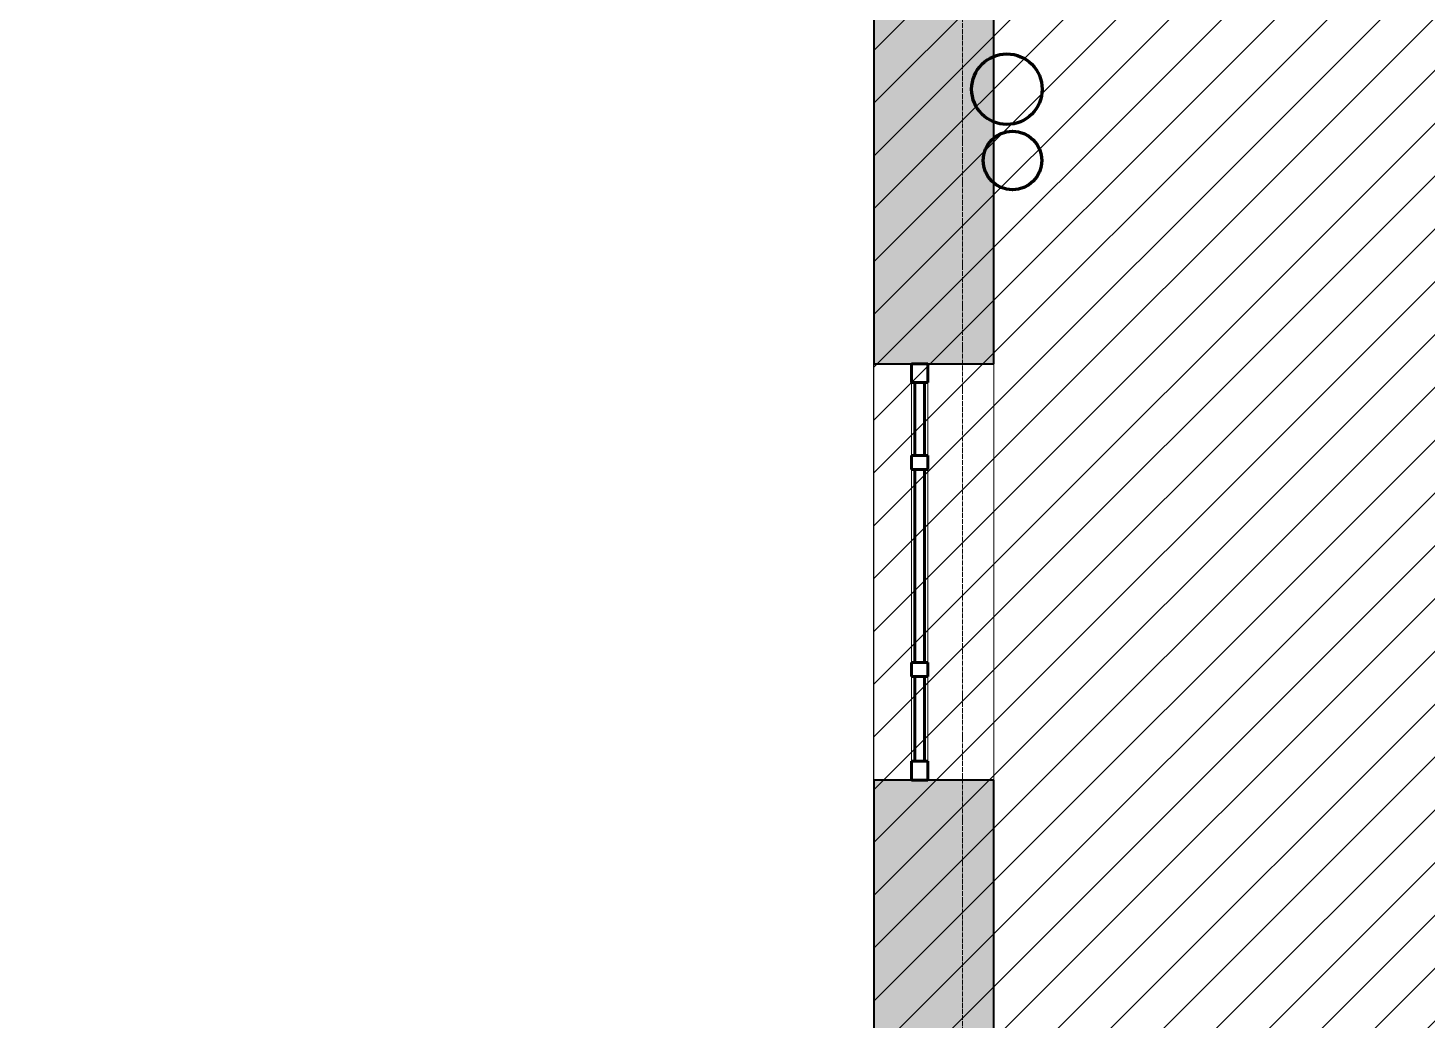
# Model space of a CAD drawing. Header units: millimetres. Extents: x -11886 to 379896, y -8130 to 47743.
# Drawn here: x 258416 to 264362, y 21195 to 25413 of the extents above; entities that cross this region are included whole.
import ezdxf

# ---------------------------------------------------------------- set-up
doc = ezdxf.new("R2010")
doc.units = ezdxf.units.MM
for name, pattern in [('ADSK_Линия сетки', [25, 20, -2.5, 0, -2.5]), ('ADSK_Сверху', [4.5, 3, -1.5]), ('ADSK_Снесено', [4.5, 3, -1.5])]:
    doc.linetypes.add(name, pattern=pattern)
for name, color, linetype, lineweight, true_color in [('Витраж', 5, 'Continuous', 18, 0x0000ff), ('Панели витража', 5, 'Continuous', 18, 0x0000ff), ('планы со стояками отопление_dwg', 7, 'Continuous', 9, 0x767676), ('Стены наружные', 1, 'ADSK_Снесено', 18, 0xff0000)]:
    doc.layers.add(name, color=color, linetype=linetype, lineweight=lineweight, true_color=true_color)
doc.layers.add('Оси', color=7, linetype='Continuous', lineweight=9)
doc.layers.add('стояки', color=7, linetype='Continuous', lineweight=9)

# ---------------------------------------------------------------- blocks, each defined once
blk = doc.blocks.new('Прямоугольный импост - 70х20_60мм-1426008-03 План 3-го этажа')
at = {"layer": 'Витраж', "color": 161, "linetype": 'ADSK_Сверху', "true_color": 0xaaaaff}
for p, q in [((46262.9, 23835.5), (46192.9, 23835.5)), ((46192.9, 23755.5), (46192.9, 23835.5)), ((46262.9, 23755.5), (46262.9, 23835.5)), ((46192.9, 23415.5), (46192.9, 23445.5)), ((46262.9, 23415.5), (46262.9, 23445.5))]:
    blk.add_line(p, q, dxfattribs=at)
blk = doc.blocks.new('Прямоугольный импост - 70х20_60мм-1424475-03 План 3-го этажа')
at = {"layer": 'Витраж', "color": 161, "linetype": 'ADSK_Сверху', "true_color": 0xaaaaff}
for p, q in [((-80, 35), (0, 35)), ((0, 35), (0, -35)), ((0, -35), (-80, -35))]:
    blk.add_line(p, q, dxfattribs=at)
blk = doc.blocks.new('Прямоугольный импост - 70х20_60мм-1424476-03 План 3-го этажа')
at = {"layer": 'Витраж', "color": 161, "linetype": 'ADSK_Сверху', "true_color": 0xaaaaff}
for p, q in [((0, 35), (-80, 35)), ((0, -35), (0, 35)), ((-80, -35), (0, -35))]:
    blk.add_line(p, q, dxfattribs=at)
blk = doc.blocks.new('Прямоугольный импост - 70х20_60мм-1225111-03 План 3-го этажа')
at = {"layer": 'Витраж', "color": 161, "linetype": 'ADSK_Сверху', "true_color": 0xaaaaff}
for p, q in [((40144.1, 2341.7), (40114.1, 2341.7)), ((40994.1, 2341.7), (40964.1, 2341.7)), ((40144.1, 2271.7), (40114.1, 2271.7)), ((40994.1, 2271.7), (40964.1, 2271.7))]:
    blk.add_line(p, q, dxfattribs=at)
blk = doc.blocks.new('Прямоугольный импост - 70х20_60мм-1225113-03 План 3-го этажа')
at = {"layer": 'Витраж', "color": 161, "linetype": 'ADSK_Сверху', "true_color": 0xaaaaff}
for p, q in [((41024.1, 2341.7), (40994.1, 2341.7)), ((41464.1, 2341.7), (41384.1, 2341.7)), ((41464.1, 2271.7), (41464.1, 2341.7)), ((41024.1, 2271.7), (40994.1, 2271.7)), ((41464.1, 2271.7), (41384.1, 2271.7))]:
    blk.add_line(p, q, dxfattribs=at)
blk = doc.blocks.new('Прямоугольный импост - 70х60мм-1424473-03 План 3-го этажа')
at = {"layer": 'Витраж', "color": 161, "linetype": 'ADSK_Сверху', "true_color": 0xaaaaff}
for p, q in [((-30, 35), (30, 35)), ((30, -35), (-30, -35))]:
    blk.add_line(p, q, dxfattribs=at)
blk = doc.blocks.new('Прямоугольный импост - 70х60мм-1225009-03 План 3-го этажа')
at = {"layer": 'Витраж', "color": 161, "linetype": 'ADSK_Сверху', "true_color": 0xaaaaff}
for p, q in [((41024.1, 2341.7), (41024.1, 2271.7)), ((41384.1, 2341.7), (41024.1, 2341.7)), ((41384.1, 2271.7), (41384.1, 2341.7)), ((41384.1, 2271.7), (41024.1, 2271.7))]:
    blk.add_line(p, q, dxfattribs=at)
blk = doc.blocks.new('Прямоугольный импост - 70х60мм-1426010-03 План 3-го этажа')
at = {"layer": 'Витраж', "color": 161, "linetype": 'ADSK_Сверху', "true_color": 0xaaaaff}
for p, q in [((46262.9, 23755.5), (46192.9, 23755.5)), ((46192.9, 23445.5), (46192.9, 23755.5)), ((46262.9, 23445.5), (46262.9, 23755.5)), ((46192.9, 23445.5), (46262.9, 23445.5))]:
    blk.add_line(p, q, dxfattribs=at)
blk = doc.blocks.new('Прямоугольный импост - 70х60мм-1242018-03 План 3-го этажа')
at = {"layer": 'Витраж', "color": 161, "linetype": 'ADSK_Сверху', "true_color": 0xaaaaff}
for p, q in [((40144.1, 2341.7), (40144.1, 2271.7)), ((40964.1, 2341.7), (40144.1, 2341.7)), ((40964.1, 2271.7), (40964.1, 2341.7)), ((40964.1, 2271.7), (40144.1, 2271.7))]:
    blk.add_line(p, q, dxfattribs=at)
blk = doc.blocks.new('Системная панель - _AR_Стекло_40мм_привязка по центру-V157-03 План 3-го этажа')
at = {"layer": 'Панели витража', "color": 1, "lineweight": 60, "true_color": 0xff0000}
for p, q in [((180, 20), (-180, 20)), ((-180, 20), (-180, -20)), ((180, -20), (180, 20)), ((-180, -20), (180, -20))]:
    blk.add_line(p, q, dxfattribs=at)
blk = doc.blocks.new('Прямоугольный импост - 70х40_60мм-V10-03 План 3-го этажа')
at = {"layer": 'Витраж'}
for p, q in [((41024.1, 2341.7), (41384.1, 2341.7)), ((41024.1, 2271.7), (41384.1, 2271.7))]:
    blk.add_line(p, q, dxfattribs=at)
blk = doc.blocks.new('Прямоугольный импост - 70х20_60мм-V158-03 План 3-го этажа')
at = {"layer": 'Витраж', "color": 1, "lineweight": 60, "true_color": 0xff0000}
for p, q in [((-80, 35), (0, 35)), ((-80, -35), (-80, 35)), ((0, 35), (0, -35)), ((0, -35), (-80, -35))]:
    blk.add_line(p, q, dxfattribs=at)
blk = doc.blocks.new('Прямоугольный импост - 70х20_60мм-V159-03 План 3-го этажа')
at = {"layer": 'Витраж', "color": 1, "lineweight": 60, "true_color": 0xff0000}
for p, q in [((0, 35), (-80, 35)), ((-80, 35), (-80, -35)), ((0, -35), (0, 35)), ((-80, -35), (0, -35))]:
    blk.add_line(p, q, dxfattribs=at)
blk = doc.blocks.new('Системная панель - _AR_Стекло_40мм_привязка по центру-1426011-03 План 3-го этажа')
at = {"layer": 'Панели витража', "color": 1, "lineweight": 60, "true_color": 0xff0000}
for p, q in [((155, 20), (-155, 20)), ((-155, 20), (-155, -20)), ((155, -20), (155, 20)), ((-155, -20), (155, -20))]:
    blk.add_line(p, q, dxfattribs=at)
blk = doc.blocks.new('Прямоугольный импост - 70х40_60мм-1426009-03 План 3-го этажа')
at = {"layer": 'Витраж'}
for p, q in [((46192.9, 23755.5), (46192.9, 23445.5)), ((46262.9, 23755.5), (46262.9, 23445.5))]:
    blk.add_line(p, q, dxfattribs=at)
blk = doc.blocks.new('Системная панель - _AR_Стекло_40мм_привязка по центру-V160-03 План 3-го этажа')
at = {"layer": 'Панели витража', "color": 1, "lineweight": 60, "true_color": 0xff0000}
for p, q in [((410, 20), (-410, 20)), ((-410, 20), (-410, -20)), ((410, -20), (410, 20)), ((-410, -20), (410, -20))]:
    blk.add_line(p, q, dxfattribs=at)
blk = doc.blocks.new('Прямоугольный импост - 70х40_60мм-V68-03 План 3-го этажа')
at = {"layer": 'Витраж'}
for p, q in [((-6012, 10995.4), (-6012, 10175.4)), ((-5942, 10995.4), (-5942, 10175.4))]:
    blk.add_line(p, q, dxfattribs=at)
blk = doc.blocks.new('Прямоугольный импост - 70х60мм-V161-03 План 3-го этажа')
at = {"layer": 'Витраж', "color": 1, "lineweight": 60, "true_color": 0xff0000}
for p, q in [((-30, 35), (30, 35)), ((-30, -35), (-30, 35)), ((30, 35), (30, -35)), ((30, -35), (-30, -35))]:
    blk.add_line(p, q, dxfattribs=at)
blk = doc.blocks.new('планы со стояками отопление_dwg-1484427-03 План 3-го этажа')
at = {"layer": 'стояки', "color": 6, "lineweight": 80, "true_color": 0xff00ff}
blk.add_circle((217697.5, 348618.8), 149.9, dxfattribs=at)
at = {"layer": 'стояки', "color": 246, "lineweight": 80, "true_color": 0x7f001f}
blk.add_circle((217721.5, 348315.8), 124.3, dxfattribs=at)

msp = doc.modelspace()

# ---------------------------------------------------------------- hatches: boundary and pattern name
at = {"lineweight": 13, "true_color": 0x636466, "transparency": 33554559}
h = msp.add_hatch(dxfattribs=at)
h.set_pattern_fill('ANSI31', color=251, scale=50)
h.set_pattern_definition([(45, (215977.25, 85026.59), (-112.2532, 112.2532), [])])
h.paths.add_polyline_path([(265910.66, 8682.3), (272191.2, 8682.3), (272009.87, 43909.21), (262010.47, 43909.21), (262010.47, 21084.06), (262697.11, 21054.57), (262698.93, 11328.12), (216748.38, 11328.12), (216748.38, 8679.25), (216267.75, 8679.25), (216267.75, 456.79), (224250.25, 422.02), (224250.25, 2336.48), (234949.9, 2336.48), (234949.9, -2582.57), (247313.65, -2582.57), (247313.65, 2335.74), (258014.19, 2256.79), (258014.19, 300.23), (265910.66, 300.23)])
at = {"layer": 'Стены наружные', "linetype": 'Continuous', "true_color": 0xc0c0c0}
h = msp.add_hatch(color=9, dxfattribs=at)
h.paths.add_polyline_path([(262306.61, 21084.06), (262520.47, 21084.06), (262520.47, 22215.52), (262010.47, 22215.52), (262010.47, 21084.06)])
h.paths.add_polyline_path([(262399.83, 23985.52), (262520.47, 23985.52), (262520.47, 26210.51), (262010.47, 26210.51), (262010.47, 23985.52)])
h.paths.add_polyline_path([(262010.47, 27980.51), (262520.47, 27980.51), (262520.47, 30265.57), (262010.47, 30265.57), (262010.47, 29083.81)])
h.paths.add_polyline_path([(262010.47, 32035.57), (262520.47, 32035.57), (262520.47, 34281.62), (262010.47, 34281.62), (262010.47, 33578.46)])
h.paths.add_polyline_path([(262371.15, 36051.62), (262520.47, 36051.62), (262520.47, 43399.21), (262010.47, 43399.21), (262010.47, 36051.62), (262369.83, 36051.62)])

# ---------------------------------------------------------------- linework, layer by layer
at = {"color": 251, "lineweight": 30, "true_color": 0x636466}
msp.add_lwpolyline([(262010.47, 21084.06), (262010.47, 43909.21), (272009.87, 43909.21), (272191.2, 8682.3), (265910.66, 8682.3), (265910.66, 300.23), (258014.19, 300.23), (258014.19, 2256.79), (247213.23, 2336.48), (247313.65, 2335.74), (247313.65, -2582.57), (234949.9, -2582.57), (234949.9, 2336.48), (224250.25, 2336.48), (224250.25, 422.02), (216267.75, 456.79), (216267.75, 8679.25)], dxfattribs=at)
at = {"layer": 'Оси', "linetype": 'ADSK_Линия сетки'}
msp.add_line((262387.16, -5309.21), (262387.16, 44684.79), dxfattribs=at)
at = {"layer": 'Стены наружные', "color": 18, "linetype": 'Continuous', "lineweight": 40, "true_color": 0x000000}
for p, q in [((262010.47, 26210.51), (262010.47, 23985.52)), ((262520.47, 23985.52), (262520.47, 26210.51)), ((262010.47, 23985.52), (262520.47, 23985.52)), ((262010.47, 22215.52), (262010.47, 21084.06)), ((262520.47, 22215.52), (262010.47, 22215.52)), ((262520.47, 20574.06), (262520.47, 22215.52))]:
    msp.add_line(p, q, dxfattribs=at)
at = {"layer": 'Стены наружные', "color": 18, "linetype": 'Continuous', "true_color": 0x000000}
for p, q in [((262010.47, 22215.52), (262010.47, 23985.52)), ((262520.47, 23985.52), (262520.47, 22215.52))]:
    msp.add_line(p, q, dxfattribs=at)

# ---------------------------------------------------------------- block references
at = {"layer": 'Витраж', "color": 161, "linetype": 'ADSK_Сверху', "true_color": 0xaaaaff}
for name in ['Прямоугольный импост - 70х20_60мм-1426008-03 План 3-го этажа', 'Прямоугольный импост - 70х60мм-1426010-03 План 3-го этажа']:
    msp.add_blockref(name, (215977.25, 150), dxfattribs=at)
at = {"layer": 'Витраж', "color": 161, "linetype": 'ADSK_Сверху', "true_color": 0xaaaaff, "extrusion": (0, 0, -1), "rotation": 90.00000000000007}
for name, p in [('Прямоугольный импост - 70х20_60мм-1424475-03 План 3-го этажа', (-262205.18, 23985.52)), ('Прямоугольный импост - 70х60мм-1424473-03 План 3-го этажа', (-262205.18, 23565.52)), ('Прямоугольный импост - 70х60мм-1424473-03 План 3-го этажа', (-262205.18, 22685.52))]:
    msp.add_blockref(name, p, dxfattribs=at)
at = {"layer": 'Витраж', "extrusion": (0, 0, -1), "rotation": 90.00000000000007}
for name, p in [('Прямоугольный импост - 70х20_60мм-V158-03 План 3-го этажа', (-262205.18, 23985.52)), ('Прямоугольный импост - 70х60мм-V161-03 План 3-го этажа', (-262205.18, 23565.52)), ('Прямоугольный импост - 70х60мм-V161-03 План 3-го этажа', (-262205.18, 22685.52))]:
    msp.add_blockref(name, p, dxfattribs=at)
at = {"layer": 'Витраж'}
for name, p in [('Прямоугольный импост - 70х40_60мм-1426009-03 План 3-го этажа', (215977.25, 150)), ('Прямоугольный импост - 70х40_60мм-V68-03 План 3-го этажа', (268182.15, 12540.13))]:
    msp.add_blockref(name, p, dxfattribs=at)
at = {"layer": 'Витраж', "color": 161, "linetype": 'ADSK_Сверху', "true_color": 0xaaaaff}
for name, p, rotation in [('Прямоугольный импост - 70х20_60мм-1225111-03 План 3-го этажа', (259898.5, 63679.62), 270), ('Прямоугольный импост - 70х60мм-1242018-03 План 3-го этажа', (259898.5, 63679.62), 270), ('Прямоугольный импост - 70х20_60мм-1225113-03 План 3-го этажа', (259898.5, 63679.62), 270), ('Прямоугольный импост - 70х60мм-1225009-03 План 3-го этажа', (259898.5, 63679.62), 270), ('Прямоугольный импост - 70х20_60мм-1424476-03 План 3-го этажа', (262205.18, 22215.52), 269.9999999999999)]:
    msp.add_blockref(name, p, dxfattribs=dict(at, rotation=rotation))
at = {"layer": 'Витраж'}
for name, p, rotation in [('Прямоугольный импост - 70х40_60мм-V10-03 План 3-го этажа', (259898.5, 63679.62), 270), ('Прямоугольный импост - 70х20_60мм-V159-03 План 3-го этажа', (262205.18, 22215.52), 269.9999999999999)]:
    msp.add_blockref(name, p, dxfattribs=dict(at, rotation=rotation))
at = {"layer": 'Панели витража', "rotation": 89.99999999999993}
for name, p in [('Системная панель - _AR_Стекло_40мм_привязка по центру-1426011-03 План 3-го этажа', (262205.18, 23750.52)), ('Системная панель - _AR_Стекло_40мм_привязка по центру-V160-03 План 3-го этажа', (262205.18, 23125.52)), ('Системная панель - _AR_Стекло_40мм_привязка по центру-V157-03 План 3-го этажа', (262205.18, 22475.52))]:
    msp.add_blockref(name, p, dxfattribs=at)
at = {"layer": 'планы со стояками отопление_dwg', "color": 6, "true_color": 0xff00ff}
msp.add_blockref('планы со стояками отопление_dwg-1484427-03 План 3-го этажа', (44878.56, -323466.25), dxfattribs=at)

doc.saveas('drawing.dxf')
